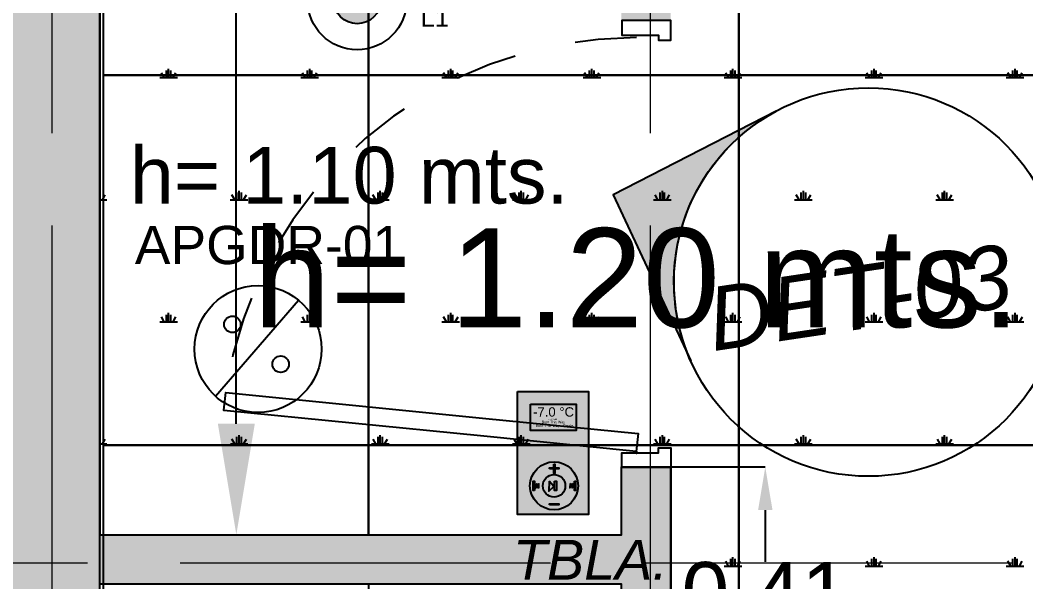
# Model space of a CAD drawing. Header units: millimetres. Extents: x 10930 to 21977, y 3784 to 7635.
# Drawn here: x 10967.316 to 10968.946, y 3819.673 to 3820.584 of the extents above; entities that cross this region are included whole.
import ezdxf

# ---------------------------------------------------------------- set-up
doc = ezdxf.new("R2010")
doc.units = ezdxf.units.MM
doc.linetypes.add('ACAD_ISO02W100', pattern=[15, 12, -3])
doc.linetypes.add('X-PP-NEW$0$X-PP-NEW$0$HIDDEN', pattern=[0.375, 0.25, -0.125])
for name, color, linetype, lineweight in [('CONTACTOS', 40, 'Continuous', 18), ('COTAS', 161, 'ACAD_ISO02W100', 20), ('LUMINARIAS', 3, 'Continuous', 18), ('MURO TABLAROKA', 253, 'Continuous', 25), ('PLAFON', 151, 'Continuous', 25)]:
    doc.layers.add(name, color=color, linetype=linetype, lineweight=lineweight)
for name, color, linetype in [('HVAC', 170, 'Continuous'), ('IMAGENES', 191, 'Continuous'), ('MEDIDAS.', 75, 'Continuous'), ('MUROS ACABADO.', 201, 'Continuous'), ('PISO PATIO PUBLICO', 142, 'Continuous'), ('PUERTAS', 171, 'Continuous'), ('TRAZO ARQUITECTONICO', 251, 'Continuous')]:
    doc.layers.add(name, color=color, linetype=linetype)
doc.styles.get("Standard").update_dxf_attribs({"font": 'arial.ttf'})
doc.dimstyles.get("Standard").update_dxf_attribs({"dimtxt": 0.15, "dimasz": 0.18, "dimexe": 0.18, "dimexo": 0.0625, "dimgap": 0.09, "dimtad": 0, "dimtih": 1, "dimtoh": 1, "dimzin": 0, "dimdsep": 46, "dimtxsty": 'Standard', "dimblk2": 'ARCHTICK', "dimcen": 0.09, "dimadec": 0, "dimazin": 0, "dimtfac": 1, "dimtofl": 0, "dimtmove": 0, "dimatfit": 3, "dimfxl": 1, "dimtolj": 1, "dimtzin": 0, "dimarcsym": 0})

# ---------------------------------------------------------------- blocks, each defined once
blk = doc.blocks.new('pta')
at = {"layer": 'MURO TABLAROKA', "color": 140}
blk.add_lwpolyline([(10981.74513796073, 3768.010249895103), (10981.82513796073, 3768.010249895103)], dxfattribs=at)
at = {"layer": 'PUERTAS', "color": 41, "linetype": 'ByBlock', "ltscale": 10}
for points in [[(10981.82513796073, 3768.725933056764), (10981.82513796073, 3768.733849921236), (10981.81722109625, 3768.733849921236), (10981.75388618047, 3768.733849921236), (10981.745969316, 3768.733849921236), (10981.745969316, 3768.725933056764), (10981.745969316, 3768.710099327818), (10981.80534579955, 3768.710099327818), (10981.80534579955, 3768.702182463346), (10981.82513796073, 3768.702182463346)], [(10981.82513796073, 3768.01737368646), (10981.82513796073, 3768.009456821987), (10981.81722109625, 3768.009456821987), (10981.75388618047, 3768.009456821987), (10981.745969316, 3768.009456821987), (10981.745969316, 3768.01737368646), (10981.745969316, 3768.033207415405), (10981.80534579955, 3768.033207415405), (10981.80534579955, 3768.041124279878), (10981.82513796073, 3768.041124279878)]]:
    blk.add_lwpolyline(points, close=True, dxfattribs=at)
blk.add_lwpolyline([(10981.51981044366, 3768.089351685839), (10981.77217860423, 3768.06426469747), (10981.76930358535, 3768.035342803207), (10981.51693542479, 3768.060429791575), (10981.10116289411, 3768.10176020591, -0.4142135623725697), (10981.1010258053, 3768.101927558084), (10981.10388569249, 3768.130697231852)], format="xyb", close=True, dxfattribs=at)
at = {"layer": 'PUERTAS', "color": 253, "linetype": 'ByBlock', "ltscale": 10}
blk.add_circle((10981.76971990942, 3768.033207415405), 0.00114575567293705, dxfattribs=at)
at = {"layer": 'PUERTAS', "color": 255, "linetype": 'X-PP-NEW$0$X-PP-NEW$0$HIDDEN', "ltscale": 0.3}
blk.add_arc((10981.76971990942, 3768.033207415405), 0.6729334801769834, 90, 171.6700815362146, dxfattribs=at)
blk = doc.blocks.new('*D191')
at = {"layer": 'Defpoints', "color": 0, "transparency": 16777216}
for p in [(10967.44533561738, 3822.369856764903), (10967.44533561738, 3819.749856764903), (10967.66635054196, 3819.749856764903)]:
    blk.add_point(p, dxfattribs=at)
at = {"layer": 'MEDIDAS.', "color": 0, "lineweight": -2, "transparency": 16777216}
for p, q in [((10967.50783561738, 3822.369856764903), (10967.84635054196, 3822.369856764903)), ((10967.66635054196, 3822.189856764903), (10967.66635054196, 3821.206019793553)), ((10967.66635054196, 3819.929856764903), (10967.66635054196, 3820.913693736254)), ((10967.50783561738, 3819.749856764903), (10967.84635054196, 3819.749856764903))]:
    blk.add_line(p, q, dxfattribs=at)
at = {"layer": 'MEDIDAS.', "color": 0, "transparency": 16777216}
for points in [[(10967.63635054196, 3822.189856764903), (10967.69635054196, 3822.189856764903), (10967.66635054196, 3822.369856764903)], [(10967.63635054196, 3819.929856764903), (10967.69635054196, 3819.929856764903), (10967.66635054196, 3819.749856764903)]]:
    blk.add_solid(points, dxfattribs=at)
at = {"layer": 'MEDIDAS.', "color": 0, "transparency": 16777216, "insert": (10967.66635054196, 3821.059856764905), "char_height": 0.11, "attachment_point": 5}
blk.add_mtext('\\A1;2.62', dxfattribs=at)
blk = doc.blocks.new('_ArchTick')
at = {"color": 0, "linetype": 'ByBlock', "const_width": 0.15}
blk.add_lwpolyline([(-0.5, -0.5), (0.5, 0.5)], dxfattribs=at)
blk = doc.blocks.new('*D193')
at = {"layer": 'Defpoints', "color": 0, "transparency": 16777216}
for p in [(10968.37033561738, 3819.859856764903), (10968.37033561738, 3819.449856764903), (10968.52344163026, 3819.449856764903)]:
    blk.add_point(p, dxfattribs=at)
at = {"layer": 'MEDIDAS.', "color": 0, "lineweight": -2, "transparency": 16777216}
for p, q in [((10968.37033561738, 3819.859856764903), (10968.52344163026, 3819.859856764903)), ((10968.52344163026, 3819.789856764903), (10968.52344163026, 3819.705914063676)), ((10968.52344163026, 3819.519856764904), (10968.52344163026, 3819.603799466131)), ((10968.37033561738, 3819.449856764903), (10968.52344163026, 3819.449856764903))]:
    blk.add_line(p, q, dxfattribs=at)
at = {"layer": 'MEDIDAS.', "color": 0, "transparency": 16777216}
for points in [[(10968.51177496359, 3819.789856764903), (10968.53510829692, 3819.789856764903), (10968.52344163026, 3819.859856764903)], [(10968.51177496359, 3819.519856764904), (10968.53510829692, 3819.519856764904), (10968.52344163026, 3819.449856764903)]]:
    blk.add_solid(points, dxfattribs=at)
at = {"layer": 'MEDIDAS.', "color": 0, "transparency": 16777216, "insert": (10968.52344163026, 3819.654856764905), "char_height": 0.1, "attachment_point": 5}
blk.add_mtext('\\A1;0.41', dxfattribs=at)
blk = doc.blocks.new('ap1')
at = {"layer": 'CONTACTOS', "color": 40, "lineweight": -3}
blk.add_line((10962.78692366162, 3821.962360217649), (10963.02019660574, 3822.232211611167), dxfattribs=at)
for centre, radius in [((10962.90625189517, 3822.094768087514), 0.1785332441323952), ((10962.83415281895, 3822.164337890449), 0.02319879929056726), ((10962.9698698996, 3822.052303243444), 0.02319879929056726)]:
    blk.add_circle(centre, radius, dxfattribs=at)
at = {"layer": 'CONTACTOS', "color": 7}
blk.add_text('APGDR-01', height=0.1076795578653198, dxfattribs=at).set_placement((10962.55961474902, 3822.333851997921))
blk = doc.blocks.new('r')
at = {"layer": 'LUMINARIAS', "lineweight": -3}
h = blk.add_hatch(color=3, dxfattribs=at)
h.dxf.hatch_style = 1
edge = h.paths.add_edge_path()
edge.add_arc((10983.48483243996, 3765.622245314481), 0.03056289707998673, 0, 360)
at = {"layer": 'LUMINARIAS', "color": 3, "lineweight": -3}
for radius in [0.06442939389983375, 0.03056289707998673]:
    blk.add_circle((10983.48483243996, 3765.622245314481), radius, dxfattribs=at)
at = {"layer": 'LUMINARIAS', "color": 7}
blk.add_text('ESPOT/VELADORAS', height=0.02391832121973676, dxfattribs=at).set_placement((10983.32878810995, 3765.706099446849))
at = {"layer": 'LUMINARIAS', "color": 10}
blk.add_text('L1', height=0.02391832121973676, dxfattribs=at).set_placement((10983.56698183317, 3765.587746890606))
blk = doc.blocks.new('piso de san isidro')
at = {"layer": 'PISO PATIO PUBLICO', "color": 144}
for points in [[(10967.45033561737, 3820.494856764902), (10967.88033561737, 3820.494856764902), (10967.88033561737, 3821.094856764902), (10967.45033561737, 3821.094856764902)], [(10968.48033561737, 3820.494856764902), (10969.08033561737, 3820.494856764902), (10969.08033561737, 3821.094856764902), (10968.48033561737, 3821.094856764902)], [(10967.45033561737, 3819.894856764902), (10967.88033561737, 3819.894856764902), (10967.88033561737, 3820.494856764902), (10967.45033561737, 3820.494856764902)], [(10967.88033561737, 3819.894856764902), (10968.48033561737, 3819.894856764902), (10968.48033561737, 3820.494856764902), (10967.88033561737, 3820.494856764902)], [(10968.48033561737, 3819.894856764902), (10969.08033561737, 3819.894856764902), (10969.08033561737, 3820.494856764902), (10968.48033561737, 3820.494856764902)], [(10968.48033561737, 3819.294856764902), (10969.08033561737, 3819.294856764902), (10969.08033561737, 3819.894856764902), (10968.48033561737, 3819.894856764902)]]:
    blk.add_lwpolyline(points, close=True, dxfattribs=at)
for points in [[(10968.29033561738, 3821.094856764902), (10967.88033561737, 3821.094856764902), (10967.88033561737, 3820.494856764902), (10968.48033561737, 3820.494856764902), (10968.48033561737, 3821.094856764902), (10968.37033561738, 3821.094856764902)], [(10967.88033561737, 3819.669856764903), (10967.88033561737, 3819.294856764902), (10968.48033561737, 3819.294856764902), (10968.48033561737, 3819.894856764902), (10967.88033561737, 3819.894856764902), (10967.88033561737, 3819.749856764903)]]:
    blk.add_lwpolyline(points, dxfattribs=at)
blk = doc.blocks.new('imagen direccion')
at = {"layer": 'IMAGENES'}
h = blk.add_hatch(color=151, dxfattribs=at)
h.dxf.hatch_style = 1
edge = h.paths.add_edge_path()
edge.add_line((10931.04164772395, 3827.909398196083), (10930.81017418893, 3828.095663545286))
edge.add_line((10930.81017418893, 3828.095663545286), (10930.61524931908, 3827.871433589997))
edge.add_arc((10930.84893123699, 3827.660364850604), 0.3148924443465658, 52.26521139902809, 137.9106757064466, ccw=False)
at = {"layer": 'IMAGENES', "color": 151}
blk.add_lwpolyline([(10931.04164772395, 3827.909398196083), (10930.81017418893, 3828.095663545286), (10930.61524931908, 3827.871433589997, -0.3921245748608314), (10931.04164772395, 3827.909398196083, 42.03721698194761)], format="xyb", dxfattribs=at)
blk.add_circle((10930.84893123699, 3827.660364850603), 0.314892444348787, dxfattribs=at)

msp = doc.modelspace()

# ---------------------------------------------------------------- hatches: boundary and pattern name
at = {"layer": 'HVAC', "true_color": 0x33ccff}
h = msp.add_hatch(color=140, dxfattribs=at)
h.dxf.hatch_style = 1
h.paths.add_polyline_path([(10968.12202102335, 3819.982188215175), (10968.23715853373, 3819.982188215175), (10968.23715853373, 3819.782764197347), (10968.12202102335, 3819.782764197347)])
at = {"layer": 'HVAC'}
h = msp.add_hatch(color=7, dxfattribs=at)
h.dxf.hatch_style = 1
h.paths.add_polyline_path([(10968.14322575537, 3819.961238559228), (10968.21717122395, 3819.961238559228), (10968.21717122395, 3819.918546123041), (10968.14322575537, 3819.918546123041)])
h = msp.add_hatch(color=151, dxfattribs=at)
h.dxf.hatch_style = 1
edge = h.paths.add_edge_path()
edge.add_arc((10968.1811636145, 3819.829094769892), 0.03895598004707043, 0, 360)
h = msp.add_hatch(color=132, dxfattribs=at)
h.dxf.hatch_style = 1
h.paths.add_polyline_path([(10968.17356308449, 3819.856749836114), (10968.17356308449, 3819.85851211925), (10968.18893540004, 3819.85851211925), (10968.18893540004, 3819.856749836114)])
h.paths.add_polyline_path([(10968.1806742336, 3819.864435993886), (10968.18243651673, 3819.864435993886), (10968.18243651673, 3819.849063678341), (10968.1806742336, 3819.849063678341)])
h.paths.add_polyline_path([(10968.18203716534, 3819.836640853594), (10968.18517447991, 3819.836640853594), (10968.18517447991, 3819.821268538049), (10968.18203716534, 3819.821268538049)])
h.paths.add_polyline_path([(10968.17326248876, 3819.836640853594), (10968.17268800008, 3819.820681781354), (10968.18065252508, 3819.828001409945)])
h.paths.add_polyline_path([(10968.15645694259, 3819.825113034342), (10968.15671239781, 3819.83220948124), (10968.15317084929, 3819.828954695822)])
h.paths.add_polyline_path([(10968.14934752476, 3819.821268538049), (10968.14758524162, 3819.821268538049), (10968.14758524162, 3819.836640853594), (10968.14934752476, 3819.836640853594)])
h.paths.add_polyline_path([(10968.15283836987, 3819.825113034341), (10968.15309382509, 3819.83220948124), (10968.14955227657, 3819.828954695822)])
h.paths.add_polyline_path([(10968.20710772309, 3819.832796357302), (10968.20685226786, 3819.825699910403), (10968.21039381639, 3819.828954695821)])
h.paths.add_polyline_path([(10968.21421714092, 3819.836640853594), (10968.21597942406, 3819.836640853594), (10968.21597942406, 3819.821268538049), (10968.21421714092, 3819.821268538049)])
h.paths.add_polyline_path([(10968.21072629581, 3819.832796357302), (10968.21047084059, 3819.825699910404), (10968.21401238911, 3819.828954695822)])
h.paths.add_polyline_path([(10968.17356308449, 3819.798185038603), (10968.17356308449, 3819.799947321739), (10968.18893540004, 3819.799947321739), (10968.18893540004, 3819.798185038603)])
h = msp.add_hatch(color=7, dxfattribs=at)
h.dxf.hatch_style = 1
edge = h.paths.add_edge_path()
edge.add_arc((10968.1811636145, 3819.829094769892), 0.01825543293209797, 0, 360)
at = {"layer": 'MURO TABLAROKA'}
h = msp.add_hatch(color=151, dxfattribs=at)
h.dxf.hatch_style = 1
h.paths.add_polyline_path([(10969.76038642914, 3821.994856764903), (10969.76038642914, 3822.514856764903), (10969.84038642914, 3822.514856764903), (10969.84038642914, 3821.994856764903)])
h.paths.add_polyline_path([(10968.67038642914, 3821.334856764903), (10968.67038642914, 3821.234856764903), (10968.59038642914, 3821.234856764903), (10968.59038642914, 3821.334856764903)])
h.paths.add_polyline_path([(10968.13038642914, 3821.334856764903), (10968.13038642914, 3821.414856764903), (10972.08038642914, 3821.414856764903), (10972.08038642914, 3821.334856764903)])
h.paths.add_polyline_path([(10968.29038642914, 3820.584856764903), (10968.29038642914, 3821.334856764903), (10968.37038642914, 3821.334856764903), (10968.37038642914, 3820.584856764903)])
h.paths.add_polyline_path([(10971.78038642914, 3821.334856764903), (10971.78038642914, 3821.234856764903), (10971.86038642914, 3821.234856764903), (10971.86038642914, 3821.334856764903)])
h.paths.add_polyline_path([(10968.29033561738, 3819.859856764903), (10968.29033561738, 3819.449856764903), (10968.37033561738, 3819.449856764903), (10968.37033561738, 3819.859856764903)])
h.paths.add_polyline_path([(10967.44538642914, 3819.749856764903), (10968.29045063376, 3819.749856764903), (10968.29045063376, 3819.669856764903), (10967.44538642914, 3819.669856764903)])
at = {"layer": 'MUROS ACABADO.'}
h = msp.add_hatch(dxfattribs=at)
h.set_pattern_fill('AR-CONC', color=140, scale=0.002)
h.set_pattern_definition([(49.99999999999999, (-21.65943924108797, 51.84960686980048), (0.364369337992008, -0.03187817107780617), [0.0381, -0.4191]), (355, (-21.65943924108797, 51.84960686980048), (-0.07048684284993868, 0.3821136904780703), [0.03048, -0.33528116834]), (100.4514447, (-21.62907522708797, 51.84695036280048), (0.2938824941807066, 0.3502355038243902), [0.03238001759999999, -0.3561804891999999]), (46.18420000000002, (-21.65943924108797, 51.95120686980048), (0.5421580817842598, -0.0840846558654543), [0.05714999999999997, -0.6286499999999996]), (96.63555760999994, (-21.61425944108797, 51.94419986980049), (0.474808268103006, 0.4948522491954431), [0.04857004628, -0.53427121632]), (351.1841511700001, (-21.65943924108797, 51.95120686980048), (0.4748082681299541, 0.4948522491710653), [0.04571993414, -0.50291946384]), (21, (-21.60863924108796, 51.92580686980048), (0.303228782538265, -0.2045303963741752), [0.0381, -0.4191]), (326.0000000000001, (-21.60863924108796, 51.92580686980048), (0.1236040566952941, 0.3683759322446385), [0.03048, -0.33528]), (71.45144499999999, (-21.58337017588796, 51.90876267000048), (0.4268328385574323, 0.1638455377718105), [0.03238001760000001, -0.3561798752]), (37.50000000000001, (-21.65943924108797, 51.84960686980048), (0.006177206501183633, 0.1691100777463062), [0, -0.331216, 0, -0.34036, 0, -0.33655]), (7.499999999999999, (-21.65943924108797, 51.84960686980048), (0.1336393250206115, 0.200361149636239), [0, -0.194056, 0, -0.323596, 0, -0.12827]), (327.5, (-21.77272324108797, 51.84960686980048), (0.2711811903337428, -0.01145748798534689), [0, -0.127, 0, -0.39624, 0, -0.52578]), (317.5, (-21.82352324108797, 51.84960686980048), (0.2962583627720361, 0.05085298206666606), [0, -0.1651, 0, -0.263144, 0, -0.37338])])
h.paths.add_polyline_path([(10972.12033561738, 3812.439856764903), (10972.27033561738, 3812.439856764903), (10972.27033561738, 3812.844856764903), (10972.23033561738, 3812.844856764903), (10972.23033561738, 3821.414856764903), (10972.23033561738, 3822.664856764903), (10967.44033561738, 3822.664856764903), (10967.44033561738, 3822.519856764903), (10967.29533561738, 3822.519856764903), (10967.29533561737, 3812.844856764902), (10967.25533561737, 3812.844856764902), (10967.25533561737, 3812.439856764902), (10967.40533561737, 3812.439856764902), (10967.40533561737, 3812.694856764902), (10967.44533561737, 3812.694856764902), (10967.44533561738, 3822.369856764903), (10967.59033561738, 3822.369856764903), (10967.59033561738, 3822.514856764903), (10972.08033561738, 3822.514856764903), (10972.08033561738, 3821.414856764903), (10972.08033561738, 3812.694856764903), (10972.12033561738, 3812.694856764903)])
at = {"layer": 'PLAFON'}
h = msp.add_hatch(dxfattribs=at)
h.set_pattern_fill('SWAMP', color=142, scale=0.009)
h.set_pattern_definition([(0, (0, 0), (0.1143, 0.1979734071258), [0.028575, -0.200025]), (90, (0.0142875, 0), (-0.1143, 0.1979734071258), [0.0142875, -0.3816593142515999]), (90, (0.017859375, 0), (-0.1143, 0.1979734071258), [0.01143, -0.3845168142515999]), (90, (0.010715625, 0), (-0.1143, 0.1979734071258), [0.01143, -0.3845168142515999]), (59.99999999999999, (0.02143125, 0), (-0.114299999844702, 0.1979734072154613), [0.009144, -0.219456]), (120, (0.007143749999999999, 0), (-0.2285999998447019, 8.966139830590691e-11), [0.009143999999999998, -0.219456])])
h.paths.add_polyline_path([(10972.08033561738, 3819.579856764903), (10972.08033561738, 3821.334856764903), (10971.86033561738, 3821.334856764903), (10971.86033561738, 3821.234856764903), (10972.01033561738, 3821.234856764903), (10972.01033561738, 3821.209856764903), (10968.44033561738, 3821.209856764903), (10968.44033561738, 3821.234856764903), (10968.59033561737, 3821.234856764903), (10968.59033561737, 3821.334856764903), (10968.37033561738, 3821.334856764903), (10968.37033561738, 3820.584856764903), (10968.29033561738, 3820.584856764903), (10968.29033561738, 3821.334856764903), (10968.13033561738, 3821.334856764903), (10968.13033561738, 3821.414856764903), (10972.08033561738, 3821.414856764903), (10972.08033561738, 3822.514856764903), (10969.84033561738, 3822.514856764903), (10969.84033561738, 3821.994856764903), (10969.76033561737, 3821.994856764903), (10969.76033561737, 3822.514856764903), (10967.59033561738, 3822.514856764903), (10967.59033561738, 3822.369856764903), (10967.44533561738, 3822.369856764903), (10967.44533561738, 3819.749856764903), (10968.29033561737, 3819.749856764903), (10968.29033561738, 3819.859856764903), (10968.37033561738, 3819.859856764903), (10968.37033561738, 3819.579379600384)])

# ---------------------------------------------------------------- linework, layer by layer
at = {"layer": 'COTAS', "color": 166, "ltscale": 0.05}
for p, q in [((10967.36783561738, 3812.150946407964), (10967.36783561738, 3823.000614621326)), ((10968.33753427228, 3812.150946407964), (10968.33753427228, 3823.000614621326)), ((10966.82545858913, 3819.704045464682), (10972.73103242829, 3819.704045464682))]:
    msp.add_line(p, q, dxfattribs=at)
at = {"layer": 'HVAC', "color": 144}
for points in [[(10968.12202102335, 3819.982188215175), (10968.23715853373, 3819.982188215175), (10968.23715853373, 3819.782764197347), (10968.12202102335, 3819.782764197347)], [(10968.14322575537, 3819.961238559228), (10968.21717122395, 3819.961238559228), (10968.21717122395, 3819.918546123041), (10968.14322575537, 3819.918546123041)], [(10968.14934752476, 3819.821268538049), (10968.14758524162, 3819.821268538049), (10968.14758524162, 3819.836640853594), (10968.14934752476, 3819.836640853594)], [(10968.18203716534, 3819.836640853594), (10968.18517447991, 3819.836640853594), (10968.18517447991, 3819.821268538049), (10968.18203716534, 3819.821268538049)], [(10968.21421714092, 3819.836640853594), (10968.21597942406, 3819.836640853594), (10968.21597942406, 3819.821268538049), (10968.21421714092, 3819.821268538049)], [(10968.17356308449, 3819.798185038603), (10968.17356308449, 3819.799947321739), (10968.18893540004, 3819.799947321739), (10968.18893540004, 3819.798185038603)]]:
    msp.add_lwpolyline(points, close=True, dxfattribs=at)
at = {"layer": 'HVAC', "color": 132}
for points in [[(10968.1806742336, 3819.864435993886), (10968.18243651673, 3819.864435993886), (10968.18243651673, 3819.849063678341), (10968.1806742336, 3819.849063678341)], [(10968.17356308449, 3819.856749836114), (10968.17356308449, 3819.85851211925), (10968.18893540004, 3819.85851211925), (10968.18893540004, 3819.856749836114)]]:
    msp.add_lwpolyline(points, close=True, dxfattribs=at)
at = {"layer": 'HVAC', "color": 144}
for points in [[(10968.15283836987, 3819.825113034341), (10968.15309382509, 3819.83220948124), (10968.14955227657, 3819.828954695822), (10968.15283836987, 3819.825113034341)], [(10968.15645694259, 3819.825113034342), (10968.15671239781, 3819.83220948124), (10968.15317084929, 3819.828954695822), (10968.15645694259, 3819.825113034342)], [(10968.17326248876, 3819.836640853594), (10968.17268800008, 3819.820681781354), (10968.18065252508, 3819.828001409945), (10968.17326248876, 3819.836640853594)], [(10968.20710772309, 3819.832796357302), (10968.20685226786, 3819.825699910403), (10968.21039381639, 3819.828954695821), (10968.20710772309, 3819.832796357302)], [(10968.21072629581, 3819.832796357302), (10968.21047084059, 3819.825699910404), (10968.21401238911, 3819.828954695822), (10968.21072629581, 3819.832796357302)]]:
    msp.add_lwpolyline(points, dxfattribs=at)
for radius in [0.03895598004707043, 0.01825543293209797]:
    msp.add_circle((10968.1811636145, 3819.829094769892), radius, dxfattribs=at)
at = {"layer": 'MURO TABLAROKA', "color": 140}
for p, q in [((10968.29033561737, 3819.749856764903), (10968.29033561738, 3819.859856764903)), ((10968.37033561738, 3819.449856764903), (10968.37033561738, 3819.859856764903)), ((10967.44533561738, 3819.749856764903), (10968.29033561737, 3819.749856764903)), ((10967.44533561738, 3819.669856764903), (10967.44533561738, 3819.749856764903))]:
    msp.add_line(p, q, dxfattribs=at)
at = {"layer": 'MUROS ACABADO.', "color": 140}
msp.add_lwpolyline([(10972.12033561738, 3812.439856764903), (10972.27033561738, 3812.439856764903), (10972.27033561738, 3812.844856764903), (10972.23033561738, 3812.844856764903), (10972.23033561738, 3821.414856764903), (10972.23033561738, 3822.664856764903), (10967.44033561738, 3822.664856764903), (10967.44033561738, 3822.519856764903), (10967.29533561738, 3822.519856764903), (10967.29533561737, 3812.844856764902), (10967.25533561737, 3812.844856764902), (10967.25533561737, 3812.439856764902), (10967.40533561737, 3812.439856764902), (10967.40533561737, 3812.694856764902), (10967.44533561737, 3812.694856764902), (10967.44533561738, 3822.369856764903), (10967.59033561738, 3822.369856764903), (10967.59033561738, 3822.514856764903), (10972.08033561738, 3822.514856764903), (10972.08033561738, 3821.414856764903), (10972.08033561738, 3812.694856764903), (10972.12033561738, 3812.694856764903)], close=True, dxfattribs=at)
at = {"layer": 'PISO PATIO PUBLICO', "color": 144}
msp.add_lwpolyline([(10967.88033561737, 3819.749856764903), (10967.88033561737, 3819.894856764902), (10967.45033561737, 3819.894856764902), (10967.45033561737, 3819.294856764902), (10967.49214782865, 3819.294856764902)], dxfattribs=at)
at = {"layer": 'PLAFON', "color": 144}
msp.add_lwpolyline([(10969.76033561737, 3822.514856764903), (10967.59033561738, 3822.514856764903), (10967.59033561738, 3822.369856764903), (10967.44533561738, 3822.369856764903), (10967.44533561738, 3819.749856764903), (10968.29033561737, 3819.749856764903), (10968.29033561738, 3819.859856764903), (10968.37033561738, 3819.859856764903), (10968.37033561738, 3819.579379600384), (10972.08033561738, 3819.579856764903)], dxfattribs=at)
at = {"layer": 'TRAZO ARQUITECTONICO'}
msp.add_line((10967.44533561738, 3819.749856764903), (10967.44533561738, 3822.369856764903), dxfattribs=at)
msp.add_lwpolyline([(10967.44533561738, 3819.749856764903), (10968.29033561737, 3819.749856764903), (10968.29033561738, 3819.859856764903), (10968.37033561738, 3819.859856764903), (10968.37033561738, 3819.449856764903), (10968.29033561738, 3819.449856764903), (10968.29033561737, 3819.669856764903), (10967.44533561738, 3819.669856764903)], dxfattribs=at)

# ---------------------------------------------------------------- block references
at = {"layer": 'CONTACTOS', "color": 5, "xscale": 0.5761938905787997, "yscale": 0.5761938905787997, "zscale": 0.5761938905787997}
msp.add_blockref('ap1', (4650.941947381925, 1617.783125683999), dxfattribs=at)
at = {"layer": 'IMAGENES', "color": 255, "rotation": 66.02273967739596}
msp.add_blockref('imagen direccion', (10024.03655151141, -7722.893496417922), dxfattribs=at)
at = {"layer": 'LUMINARIAS', "color": 144, "xscale": 1.247723567008076, "yscale": 1.247723567008076, "zscale": 1.247723567008076}
msp.add_blockref('r', (-2736.49064079237, -877.8391766264364), dxfattribs=at)
at = {"layer": 'PISO PATIO PUBLICO', "color": 144}
msp.add_blockref('piso de san isidro', (0, 0), dxfattribs=at)
at = {"layer": 'TRAZO ARQUITECTONICO'}
msp.add_blockref('pta', (-13.45480234335264, 51.84960686980048), dxfattribs=at)

# ---------------------------------------------------------------- texts
at = {"layer": 'CONTACTOS', "color": 132}
msp.add_text('h= 1.10 mts.', height=0.09204336248979246, dxfattribs=at).set_placement((10967.49361627195, 3820.286630219709))
at = {"layer": 'HVAC', "color": 142}
msp.add_text('h= 1.20 mts.', height=0.1608325971221227, dxfattribs=at).set_placement((10967.69418942911, 3820.085977415692))
at = {"layer": 'HVAC', "color": 250}
for s, height, p in [('-7.0 °C', 0.0151912490844802, (10968.14723892066, 3819.941302249086)), ('Born This Way - Single', 0.004268102919644827, (10968.15119329249, 3819.924484033732)), ('Born This Way', 0.004111416041982556, (10968.16131781703, 3819.930598807699)), ('Lady Gaga', 0.002213513246779995, (10968.17089969226, 3819.936453767713))]:
    msp.add_text(s, height=height, dxfattribs=at).set_placement(p)
at = {"layer": 'IMAGENES', "color": 7, "insert": (10968.42375156011, 3820.148907546436), "char_height": 0.1027580083217997, "attachment_point": 1, "rotation": 8.515356495805195}
msp.add_mtext_dynamic_manual_height_columns('{\\fArial|b0|i1|c0|p34;\\C230;DET-03}', width=1.882024178065194, gutter_width=12.5, heights=[0], dxfattribs=at)
at = {"layer": 'MURO TABLAROKA', "color": 144, "insert": (10968.11453259734, 3819.741521603461), "char_height": 0.06467380384974303, "attachment_point": 1}
msp.add_mtext_dynamic_manual_height_columns('{\\fArial|b0|i1|c0|p34;TBLA.}', width=3.702998878402042, gutter_width=12.5, heights=[0], dxfattribs=at)

# ---------------------------------------------------------------- dimensions: what is measured, and where the dimension line sits
at = {"layer": 'MEDIDAS.', "color": 144}
dim = msp.add_linear_dim(base=(10967.66635054196, 3819.749856764903), p1=(10967.44533561738, 3822.369856764903), p2=(10967.44533561738, 3819.749856764903), angle=90, dimstyle='Standard', override={"dimtxt": 0.11}, dxfattribs=at)
dim.commit()
dim.dimension.update_dxf_attribs({"geometry": '*D191', "text_midpoint": (10967.66635054196, 3821.059856764905)})
at = {"layer": 'MEDIDAS.', "color": 142}
dim = msp.add_linear_dim(base=(10968.52344163026, 3819.449856764903), p1=(10968.37033561738, 3819.859856764903), p2=(10968.37033561738, 3819.449856764903), angle=90, dimstyle='Standard', override={"dimtxt": 0.1, "dimasz": 0.07, "dimexe": 0, "dimexo": 0, "dimgap": 0}, dxfattribs=at)
dim.commit()
dim.dimension.update_dxf_attribs({"geometry": '*D193', "text_midpoint": (10968.52344163026, 3819.654856764905), "dimtype": 160})

doc.saveas('drawing.dxf')
